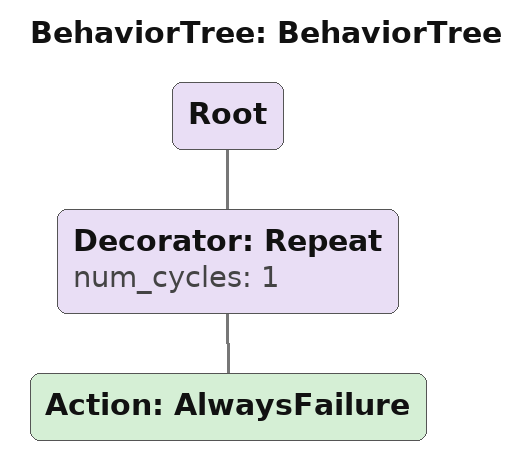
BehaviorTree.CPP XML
<root main_tree_to_execute="BehaviorTree">
    <BehaviorTree ID="BehaviorTree">
        <Root>
            <Decorator ID="Repeat" num_cycles="1">
                <Action ID="AlwaysFailure"/>
            </Decorator>
        </Root>
    </BehaviorTree>
</root>
